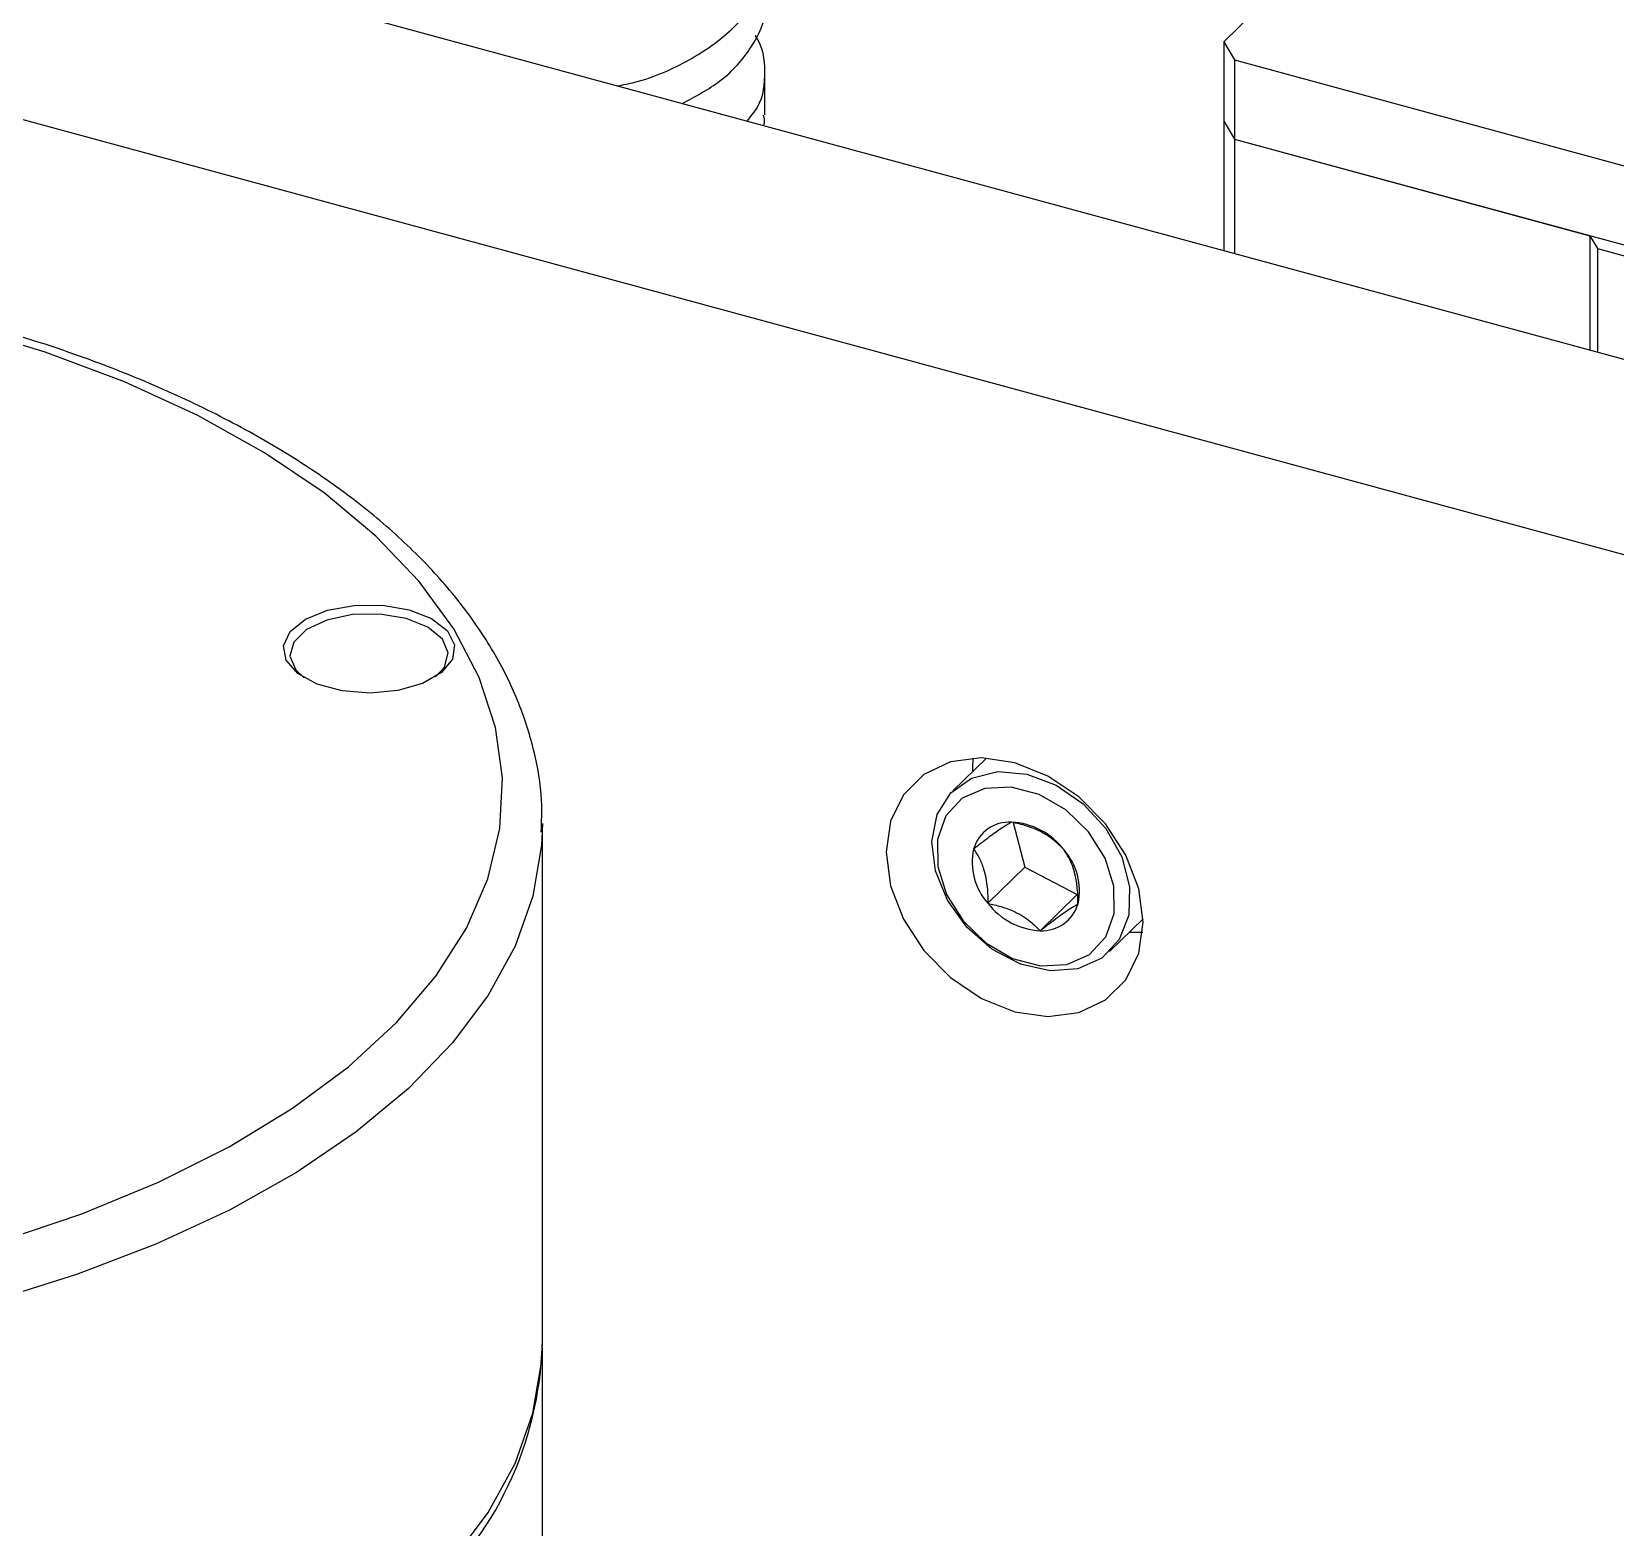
# Model space of a CAD drawing. Header units: millimetres. Extents: x 0 to 3353, y 0 to 2591.
# Drawn here: x 1816 to 1876, y 2159.6 to 2216.2 of the extents above; entities that cross this region are included whole.
import ezdxf

# ---------------------------------------------------------------- set-up
doc = ezdxf.new("R2010")
doc.units = ezdxf.units.MM
doc.header["$LTSCALE"] = 12

msp = doc.modelspace()

# ---------------------------------------------------------------- linework, layer by layer
at = {"color": 7, "linetype": 'Continuous', "lineweight": 25}
for p, q in [((1881.918, 2202.288), (1776.604, 2230.909)), ((1880.683, 2195.227), (1760.402, 2227.917)), ((1871.456, 2225.865), (1861.181, 2215.837)), ((1861.181, 2215.837), (1861.592, 2215.152)), ((1861.181, 2215.837), (1861.181, 2212.837)), ((1861.592, 2215.152), (1880.27, 2210.076)), ((1861.592, 2215.152), (1861.592, 2212.152)), ((1843.803, 2213.065), (1843.803, 2214.629)), ((1861.181, 2212.837), (1861.592, 2212.152)), ((1861.181, 2212.837), (1861.181, 2207.923)), ((1861.592, 2212.152), (1875.05, 2208.495)), ((1861.592, 2212.152), (1861.592, 2207.812)), ((1861.592, 2212.152), (1880.27, 2207.076)), ((1875.05, 2208.495), (1875.342, 2208.008)), ((1875.05, 2208.495), (1875.05, 2204.154)), ((1875.342, 2208.008), (1880.27, 2206.668)), ((1875.342, 2208.008), (1875.342, 2204.075)), ((1852.191, 2188.711), (1850.916, 2187.466)), ((1853.206, 2186.271), (1853.651, 2184.579)), ((1835.376, 2186.237), (1835.372, 2185.935)), ((1835.376, 2166.651), (1835.376, 2186.237)), ((1853.651, 2184.579), (1852.251, 2183.213)), ((1853.651, 2184.579), (1855.627, 2183.542)), ((1855.627, 2183.542), (1854.227, 2182.175)), ((1856.853, 2181.383), (1858.128, 2182.628)), ((1835.376, 2127.093), (1835.376, 2166.394))]:
    msp.add_line(p, q, dxfattribs=at)
at = {"color": 8, "linetype": 'Continuous', "lineweight": 25, "flags": 128}
for points in [[(1814.82, 2170.409), (1817.936, 2171.455), (1820.842, 2172.652), (1823.51, 2173.987), (1825.915, 2175.449), (1828.035, 2177.023), (1829.85, 2178.696), (1831.344, 2180.45), (1832.501, 2182.271), (1833.312, 2184.141), (1833.769, 2186.043), (1833.867, 2187.958), (1833.606, 2189.869), (1832.987, 2191.759), (1832.018, 2193.609), (1830.707, 2195.402), (1829.065, 2197.121), (1827.11, 2198.751), (1824.857, 2200.276), (1822.33, 2201.682), (1819.551, 2202.956), (1816.546, 2204.085), (1813.344, 2205.06)], [(1835.372, 2185.935), (1835.344, 2185.411), (1835.018, 2183.487), (1834.344, 2181.588), (1833.327, 2179.729), (1831.977, 2177.927), (1830.305, 2176.198), (1828.327, 2174.558), (1826.058, 2173.02), (1823.52, 2171.598), (1820.735, 2170.305), (1817.727, 2169.152), (1814.522, 2168.149)]]:
    msp.add_lwpolyline(points, dxfattribs=at)
at = {"color": 7, "linetype": 'Continuous', "lineweight": 25, "flags": 128}
for points in [[(1830.331, 2194.328), (1831.182, 2193.994), (1831.777, 2193.536), (1832.05, 2193.003), (1831.973, 2192.454), (1831.554, 2191.947), (1830.837, 2191.538), (1829.902, 2191.27), (1828.848, 2191.174), (1827.791, 2191.259), (1826.845, 2191.516), (1826.112, 2191.917), (1825.672, 2192.42), (1825.573, 2192.968), (1825.825, 2193.504), (1826.4, 2193.968), (1827.238, 2194.311), (1828.246, 2194.496), (1829.316, 2194.502), (1830.331, 2194.328)], [(1830.214, 2194), (1829.222, 2194.164), (1828.181, 2194.144), (1827.217, 2193.941), (1826.444, 2193.581), (1825.958, 2193.106), (1825.816, 2192.575), (1826.036, 2192.05), (1826.355, 2191.749)], [(1831.328, 2191.79), (1831.67, 2192.161), (1831.812, 2192.692), (1831.592, 2193.217), (1831.037, 2193.671), (1830.214, 2194)], [(1853.266, 2188.535), (1852.007, 2188.717), (1850.834, 2188.565), (1849.826, 2188.089), (1849.053, 2187.323), (1848.567, 2186.318), (1848.402, 2185.143), (1848.567, 2183.878), (1849.053, 2182.609), (1849.826, 2181.422), (1850.834, 2180.399), (1852.007, 2179.609), (1853.266, 2179.107), (1854.525, 2178.925), (1855.698, 2179.077), (1856.706, 2179.553), (1857.479, 2180.319), (1857.965, 2181.324), (1858.13, 2182.499), (1857.965, 2183.764), (1857.479, 2185.033), (1856.706, 2186.22), (1855.698, 2187.243), (1854.525, 2188.033), (1853.266, 2188.535)], [(1851.685, 2188.709), (1851.669, 2188.332), (1851.67, 2188.202)], [(1856.559, 2181.138), (1855.661, 2180.731), (1854.606, 2180.653), (1853.487, 2180.91), (1852.403, 2181.479), (1851.45, 2182.31), (1850.714, 2183.329), (1850.26, 2184.445), (1850.127, 2185.559), (1850.329, 2186.573), (1850.846, 2187.395), (1851.634, 2187.954), (1852.621, 2188.199), (1853.72, 2188.109), (1854.835, 2187.691), (1855.864, 2186.983), (1856.718, 2186.048), (1857.32, 2184.968), (1857.617, 2183.841), (1857.582, 2182.765), (1857.218, 2181.836), (1856.559, 2181.138)], [(1856.093, 2181.273), (1856.71, 2181.939), (1857.03, 2182.829), (1857.024, 2183.857), (1856.691, 2184.921), (1856.063, 2185.918), (1855.203, 2186.749), (1854.194, 2187.334), (1853.136, 2187.615), (1852.131, 2187.565), (1851.279, 2187.189), (1850.662, 2186.523), (1850.342, 2185.633), (1850.348, 2184.605), (1850.681, 2183.541), (1851.309, 2182.544), (1852.169, 2181.713), (1853.178, 2181.128), (1854.236, 2180.846), (1855.241, 2180.896), (1856.093, 2181.273)], [(1857.607, 2182.12), (1857.792, 2182.114), (1858.114, 2182.121)], [(1831.977, 2158.341), (1833.327, 2160.142), (1834.344, 2162.001), (1835.018, 2163.901), (1835.344, 2165.825), (1835.376, 2166.651)]]:
    msp.add_lwpolyline(points, dxfattribs=at)
at = {"color": 7, "linetype": 'Continuous', "lineweight": 25}
for centre, radius, start, end in [((1853.072, 2184.869), 1.42, 87.05419, 163.66203), ((1853.004, 2183.617), 2.674, 37.62926, 86.97091), ((1853.988, 2184.769), 2.333, 167.63387, 221.84782), ((1853.384, 2183.693), 2.333, 347.63387, 41.84782), ((1854.368, 2184.845), 2.674, 217.62926, 266.97091), ((1854.3, 2183.593), 1.42, 267.05419, 343.66203), ((1821.962, 2166.918), 13.419, 310.92663, 358.30861)]:
    msp.add_arc(centre, radius, start, end, dxfattribs=at)
for points, knots in [([(1838.212, 2214.166), (1838.434, 2214.21), (1839.445, 2214.411), (1841.009, 2215.127), (1842.641, 2216.263), (1843.629, 2217.606), (1843.871, 2218.99), (1843.753, 2219.93), (1843.437, 2220.352), (1843.435, 2220.355)], [0, 0, 0, 0, 0.0543978, 0.2476639, 0.4419777, 0.6357253, 0.8168477, 0.9986294, 1, 1, 1, 1]), ([(1840.671, 2213.497), (1841.178, 2213.771), (1842.31, 2214.381), (1843.352, 2215.627), (1843.876, 2216.682), (1843.765, 2217.257), (1843.747, 2217.348)], [0, 0, 0, 0, 0.26992, 0.602448, 0.936967, 1, 1, 1, 1]), ([(1843.131, 2212.829), (1843.274, 2213.005), (1843.752, 2213.596), (1843.844, 2214.71), (1843.753, 2215.644), (1843.437, 2216.066), (1843.435, 2216.069)], [0, 0, 0, 0, 0.1742534, 0.584826, 0.9968932, 1, 1, 1, 1]), ([(1843.745, 2212.662), (1843.764, 2212.704), (1843.821, 2212.836), (1843.777, 2212.971), (1843.747, 2213.063)], [0, 0, 0, 0, 0.320366, 1, 1, 1, 1]), ([(1835.334, 2185.904), (1835.348, 2186.306), (1835.385, 2187.349), (1835.087, 2189.027), (1834.485, 2190.913), (1833.565, 2192.755), (1832.347, 2194.544), (1830.832, 2196.269), (1829.03, 2197.915), (1826.955, 2199.466), (1824.627, 2200.909), (1822.068, 2202.232), (1819.299, 2203.425), (1816.51, 2204.42), (1814.07, 2205.145), (1811.557, 2205.789), (1808.78, 2206.382), (1805.379, 2206.928), (1801.901, 2207.313), (1798.373, 2207.535), (1794.822, 2207.592), (1791.275, 2207.483), (1787.76, 2207.211), (1784.305, 2206.775), (1780.934, 2206.18), (1777.68, 2205.426), (1774.742, 2204.593), (1772.979, 2203.946), (1772.19, 2203.657)], [0, 0, 0, 0, 0.0242966, 0.063047, 0.1018573, 0.1409948, 0.1806102, 0.2207073, 0.2611825, 0.3018938, 0.3427164, 0.3835584, 0.4243687, 0.4651319, 0.4990025, 0.5204161, 0.5610589, 0.6016761, 0.6422662, 0.682838, 0.7234003, 0.7639616, 0.8045287, 0.8451094, 0.8857128, 0.9263483, 0.9670254, 1, 1, 1, 1]), ([(1853.145, 2186.287), (1853.092, 2186.257), (1852.943, 2186.172), (1852.582, 2185.932), (1852.106, 2185.577), (1851.805, 2185.342), (1851.71, 2185.268)], [0, 0, 0, 0, 0.180942, 0.506293, 0.843975, 1, 1, 1, 1]), ([(1855.121, 2185.249), (1855.02, 2185.353), (1854.813, 2185.565), (1854.359, 2185.889), (1853.777, 2186.143), (1853.339, 2186.243), (1853.145, 2186.287)], [0, 0, 0, 0, 0.216453, 0.440306, 0.751896, 1, 1, 1, 1]), ([(1851.71, 2185.268), (1851.781, 2185.161), (1851.925, 2184.941), (1852.122, 2184.466), (1852.238, 2183.862), (1852.247, 2183.412), (1852.251, 2183.213)], [0, 0, 0, 0, 0.216453, 0.440306, 0.751896, 1, 1, 1, 1]), ([(1855.662, 2183.193), (1855.659, 2183.367), (1855.652, 2183.721), (1855.57, 2184.308), (1855.385, 2184.845), (1855.202, 2185.125), (1855.121, 2185.249)], [0, 0, 0, 0, 0.216453, 0.440306, 0.751896, 1, 1, 1, 1]), ([(1852.251, 2183.213), (1852.42, 2183.174), (1852.764, 2183.097), (1853.332, 2182.885), (1853.846, 2182.563), (1854.11, 2182.294), (1854.227, 2182.175)], [0, 0, 0, 0, 0.216453, 0.440306, 0.751896, 1, 1, 1, 1]), ([(1854.227, 2182.175), (1854.322, 2182.249), (1854.623, 2182.484), (1855.099, 2182.839), (1855.46, 2183.079), (1855.609, 2183.163), (1855.662, 2183.193)], [0, 0, 0, 0, 0.156025, 0.493707, 0.819058, 1, 1, 1, 1])]:
    msp.add_open_spline(points, degree=3, knots=knots, dxfattribs=at)

doc.saveas('drawing.dxf')
